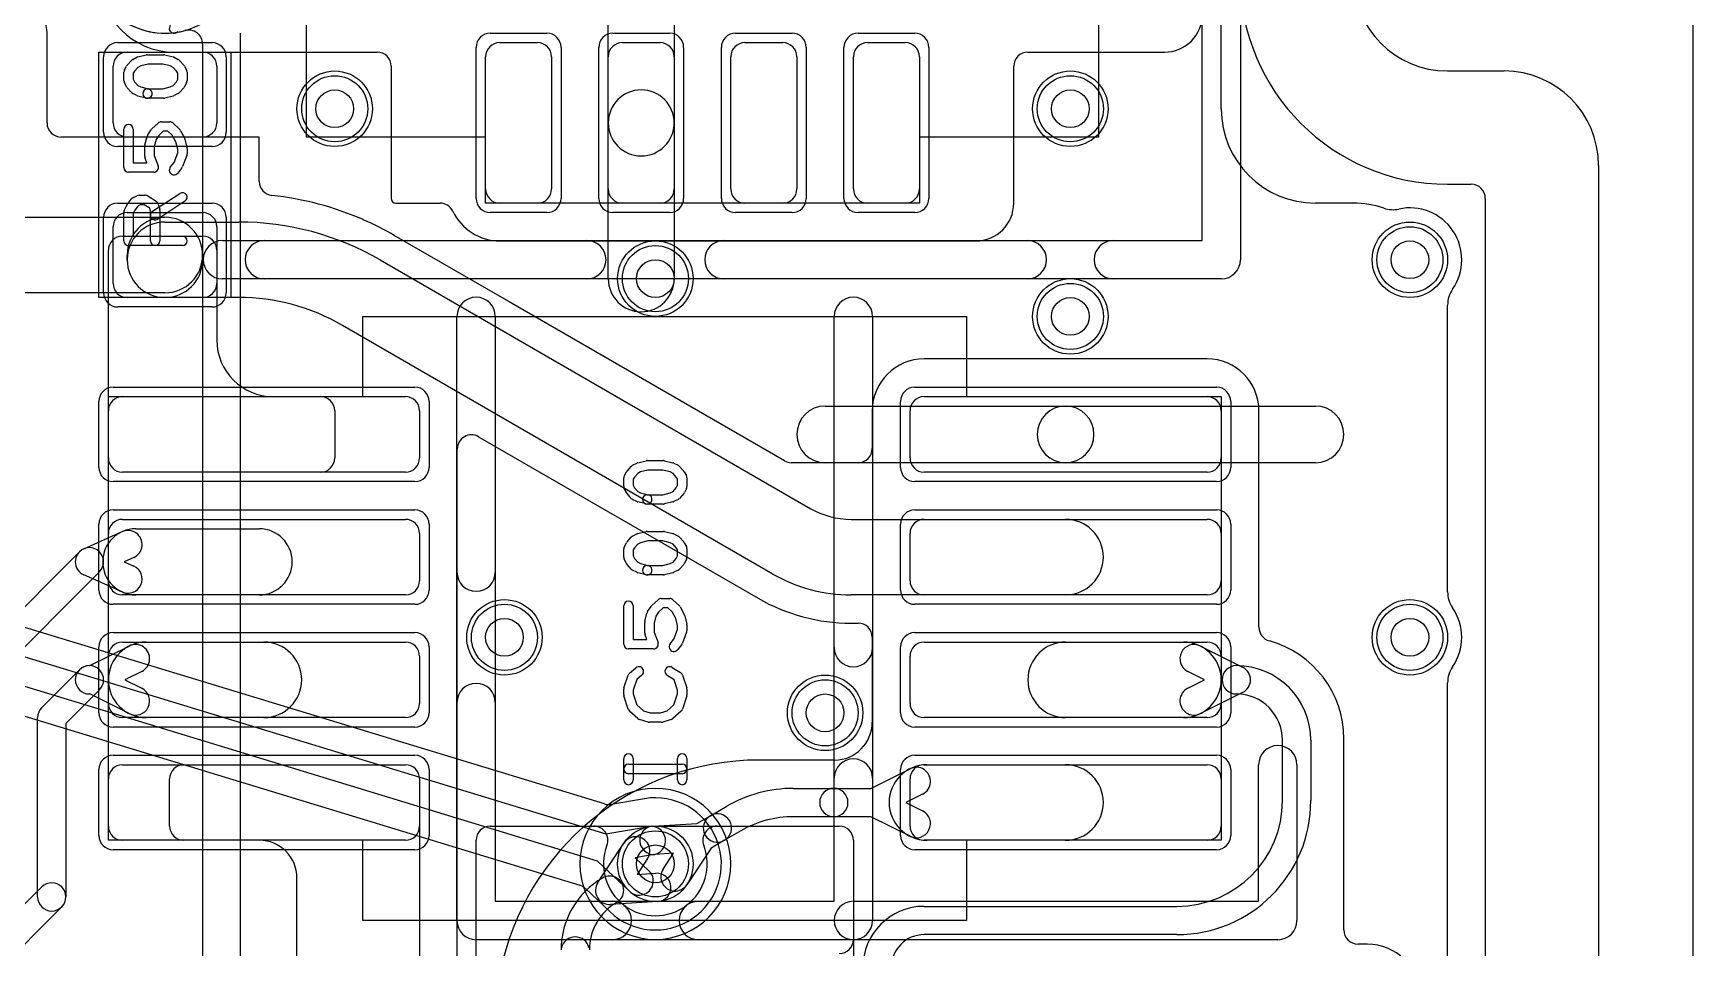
# Model space of a CAD drawing. Extents: x 0 to 23.1, y -0.5 to 20.
# Drawn here: x 14.3 to 23.1, y 5.36 to 10.2 of the extents above; entities that cross this region are included whole.
import ezdxf

# ---------------------------------------------------------------- set-up
doc = ezdxf.new("R2010")
doc.units = 0
for name, color, linetype in [('Hole', 1, 'CONTINUOUS'), ('L1', 3, 'CONTINUOUS'), ('L2', 3, 'CONTINUOUS'), ('L3', 3, 'CONTINUOUS'), ('L4', 3, 'CONTINUOUS'), ('MetalMask-A', 176, 'CONTINUOUS'), ('Outline', 7, 'CONTINUOUS'), ('PartsArea-A', 111, 'CONTINUOUS'), ('PartsSilk-A', 221, 'CONTINUOUS'), ('Resist-A', 2, 'CONTINUOUS'), ('Resist-B', 2, 'CONTINUOUS'), ('Silk-A', 140, 'CONTINUOUS')]:
    doc.layers.add(name, color=color, linetype=linetype)

msp = doc.modelspace()

# ---------------------------------------------------------------- linework, layer by layer
at = {"layer": 'Hole'}
for centre in [(15.9, 9.8), (19.8, 9.8), (21.6, 9), (17.6, 8.9), (19.8, 8.7), (16.8, 7), (21.6, 7), (18.5, 6.6), (17.6, 5.8)]:
    msp.add_circle(centre, 0.1, dxfattribs=at)
at = {"layer": 'L1'}
for p, q in [((17.35, 9.725), (17.35, 10.9)), ((17.7, 10.9), (17.7, 9.725)), ((14.37504, 9.725), (14.37504, 10.2)), ((16.775, 10.15), (16.975, 10.15)), ((17.425, 10.15), (17.625, 10.15)), ((18.075, 10.15), (18.275, 10.15)), ((18.725, 10.15), (18.925, 10.15)), ((14.8, 10.1), (15.2, 10.1)), ((15.04996, 10.09996), (16.12496, 10.09996)), ((16.7, 9.375), (16.7, 10.075)), ((17.05, 10.075), (17.05, 9.375)), ((17.35, 9.375), (17.35, 10.075)), ((17.7, 10.075), (17.7, 9.375)), ((18, 9.375), (18, 10.075)), ((18.35, 10.075), (18.35, 9.375)), ((18.65, 9.375), (18.65, 10.075)), ((19, 10.075), (19, 9.375)), ((19.57504, 10.09998), (20.30004, 10.09997)), ((14.725, 9.725), (14.725, 10.025)), ((15.275, 10.025), (15.275, 9.725)), ((16.19996, 10.02496), (16.19996, 9.325)), ((19.50004, 9.29996), (19.50004, 10.02498)), ((17.35, 8.9), (17.35, 9.725)), ((17.7, 9.725), (17.7, 8.9)), ((15.5, 9.65), (14.45004, 9.65)), ((15.2, 9.65), (14.8, 9.65)), ((15.5, 9.41521), (15.5, 9.65)), ((21.8, 9.4), (21.925, 9.4)), ((14.8, 9.25), (15.2, 9.25)), ((16.225, 9.29996), (16.45874, 9.29996)), ((16.975, 9.3), (16.775, 9.3)), ((17.625, 9.3), (17.425, 9.3)), ((18.275, 9.3), (18.075, 9.3)), ((18.925, 9.3), (18.725, 9.3)), ((22, 9.325), (22, 1)), ((13.9, 9.225), (15, 9.225)), ((14.725, 8.875), (14.725, 9.175)), ((15, 9.2), (15.39105, 9.2)), ((15.275, 9.175), (15.275, 8.875)), ((14.77497, 9.125), (15.20003, 9.125)), ((16.82387, 8.77807), (16.21603, 9.12899)), ((16.775, 9.09996), (19.30004, 9.09996)), ((14.7, 7.94997), (14.7, 9.05003)), ((14.8, 9), (14.8, 9.025)), ((15.2, 9.025), (15.2, 9)), ((15.275, 9.05003), (15.275, 8.575)), ((16.14104, 8.99905), (18.42003, 7.68328)), ((15, 8.825), (13.9, 8.825)), ((15.2, 8.8), (14.8, 8.8)), ((15.39105, 8.8), (15, 8.8)), ((18.28403, 7.93505), (16.82579, 8.77696)), ((18.22003, 7.33687), (15.94104, 8.65263)), ((20.525, 8.47504), (19.025, 8.47504)), ((14.775, 8.275), (16.275, 8.275)), ((15.575, 8.275), (15.82503, 8.275)), ((19.025, 8.275), (20.525, 8.275)), ((14.7, 7.95), (14.7, 8.2)), ((15.9, 8.20003), (15.9, 7.94997)), ((16.35, 8.2), (16.35, 7.95)), ((18.5, 8.225), (19.775, 8.225)), ((18.74996, 8.2), (18.74996, 8)), ((18.95, 7.95), (18.95, 8.2)), ((19.775, 8.225), (21.1, 8.225)), ((20.6, 8.2), (20.6, 7.95)), ((20.80004, 7.05308), (20.80004, 8.2)), ((16.66249, 8.06285), (18.14501, 7.20693)), ((16.55004, 4.45), (16.55004, 7.99792)), ((18.67496, 7.925), (18.32153, 7.925)), ((19.775, 7.925), (18.5, 7.925)), ((21.1, 7.925), (19.775, 7.925)), ((15.82503, 7.875), (14.77497, 7.875)), ((16.275, 7.875), (14.775, 7.875)), ((20.525, 7.875), (19.025, 7.875)), ((14.775, 7.625), (16.275, 7.625)), ((14.845, 7.575), (15.5, 7.575)), ((18.63753, 7.625), (19.775, 7.625)), ((19.025, 7.625), (20.525, 7.625)), ((14.56939, 7.46847), (14.77357, 7.55976)), ((14.7, 7.3), (14.7, 7.55)), ((16.35, 7.55), (16.35, 7.3)), ((18.95, 7.3), (18.95, 7.55)), ((20.6, 7.55), (20.6, 7.3)), ((13.95746, 6.86352), (14.54697, 7.45303)), ((14.83479, 7.42282), (14.78375, 7.4)), ((14.78375, 7.4), (14.83479, 7.37718)), ((14.65303, 7.34697), (14.06352, 6.75746)), ((14.77357, 7.24024), (14.56939, 7.33153)), ((16.275, 7.225), (14.775, 7.225)), ((15.5, 7.225), (14.845, 7.225)), ((19.775, 7.225), (18.63753, 7.225)), ((20.525, 7.225), (19.025, 7.225)), ((18.63753, 7.07496), (18.67499, 7.07496)), ((14.60233, 6.85), (14.81071, 6.95396)), ((14.775, 6.975), (16.275, 6.975)), ((14.9, 6.975), (15.525, 6.975)), ((18.74996, 6.99999), (18.74996, 6.55004)), ((19.025, 6.975), (20.525, 6.975)), ((19.775, 6.975), (20.4, 6.975)), ((20.48929, 6.95396), (20.71348, 6.84211)), ((14.7, 6.65), (14.7, 6.9)), ((16.35, 6.9), (16.35, 6.65)), ((18.95, 6.65), (18.95, 6.9)), ((20.6, 6.9), (20.6, 6.65)), ((14.34697, 6.62803), (14.54697, 6.82803)), ((14.6, 6.85), (14.60233, 6.85)), ((14.87767, 6.81974), (14.78799, 6.775)), ((14.78799, 6.775), (14.87767, 6.73026)), ((20.51201, 6.775), (20.42233, 6.81974)), ((20.42233, 6.73026), (20.51201, 6.775)), ((14.65303, 6.72197), (14.475, 6.54393)), ((14.60233, 6.7), (14.6, 6.7)), ((14.81071, 6.59604), (14.60233, 6.7)), ((20.71348, 6.70789), (20.48929, 6.59604)), ((14.325, 5.625), (14.325, 6.575)), ((14.475, 6.54393), (14.475, 5.625)), ((16.275, 6.575), (14.775, 6.575)), ((15.525, 6.575), (14.9, 6.575)), ((20.525, 6.575), (19.025, 6.575)), ((20.4, 6.575), (19.775, 6.575)), ((20.925, 6.135), (20.925, 6.455)), ((21.075, 6.455), (21.075, 6.135)), ((21.25004, 5.45004), (21.25004, 6.4625)), ((18.54996, 6.35004), (18.14996, 6.35004)), ((14.7, 6), (14.7, 6.25)), ((14.775, 6.325), (16.275, 6.325)), ((15.025, 5.99997), (15.025, 6.25003)), ((15.09997, 6.325), (16.27503, 6.325)), ((16.35, 6.25003), (16.35, 4.7)), ((16.35, 6.25), (16.35, 6)), ((18.74162, 6.2), (18.95, 6.30396)), ((18.95, 6), (18.95, 6.25)), ((19.025, 6.325), (20.525, 6.325)), ((19.03929, 6.325), (19.775, 6.325)), ((20.6, 6.25), (20.6, 6)), ((18.33307, 6.2), (18.54618, 6.2)), ((18.54618, 6.2), (18.74162, 6.2)), ((19.01696, 6.16974), (18.92728, 6.125)), ((17.89152, 6.05491), (17.97807, 6.10488)), ((18.92728, 6.125), (19.01696, 6.08026)), ((17.58784, 5.99963), (17.82029, 6.01379)), ((17.82029, 6.01379), (17.89152, 6.05491)), ((18.54618, 6.05), (18.33307, 6.05)), ((18.74162, 6.05), (18.54618, 6.05)), ((18.95, 5.94604), (18.74162, 6.05)), ((16.275, 5.925), (14.775, 5.925)), ((15.5, 5.925), (15.09997, 5.925)), ((17.29497, 5.70139), (17.43319, 5.91034)), ((17.96652, 5.92501), (17.89528, 5.88388)), ((18.05307, 5.97498), (17.96652, 5.92501)), ((20.525, 5.925), (19.025, 5.925)), ((19.775, 5.925), (19.03929, 5.925)), ((17.55829, 5.82758), (17.503, 5.744)), ((17.697, 5.856), (17.59696, 5.84991)), ((17.64171, 5.77242), (17.697, 5.856)), ((17.89528, 5.88388), (17.76681, 5.68966)), ((15.7, 5.2), (15.7, 5.725)), ((17.503, 5.744), (17.60303, 5.75009)), ((13.93316, 5.26422), (14.34697, 5.67803)), ((14.45303, 5.57197), (14.03922, 5.15816)), ((17.61215, 5.60037), (17.36208, 5.58515)), ((19.025, 5.575), (20.365, 5.575)), ((20.365, 5.425), (19.025, 5.425)), ((21.375, 5.37504), (21.32504, 5.37504))]:
    msp.add_line(p, q, dxfattribs=at)
for centre in [(15.9, 9.8), (19.8, 9.8), (21.6, 9), (17.6, 8.9), (19.8, 8.7), (16.8, 7), (21.6, 7), (18.5, 6.6), (17.6, 5.8)]:
    msp.add_circle(centre, 0.2, dxfattribs=at)
for centre, radius, start, end in [((15.04996, 10.49996), 0.4, 180, -90), ((21.8, 10.5), 1.1, 180, -90), ((14.17504, 10.2), 0.2, 0, 90), ((20.30004, 10.29997), 0.2, -90.000619, 0), ((16.775, 10.075), 0.075, 90, 180), ((16.975, 10.075), 0.075, 0, 90), ((17.425, 10.075), 0.075, 90, 180), ((17.625, 10.075), 0.075, 0, 90), ((18.075, 10.075), 0.075, 90, 180), ((18.275, 10.075), 0.075, 0, 90), ((18.725, 10.075), 0.075, 90, 180), ((18.925, 10.075), 0.075, 0, 90), ((14.8, 10.025), 0.075, 90, 180), ((15.2, 10.025), 0.075, 0, 90), ((16.12496, 10.02496), 0.075, 0, 90), ((19.57504, 10.02498), 0.075, 90, 180), ((17.525, 9.725), 0.175, 0, 180), ((14.45004, 9.725), 0.075, 180, -90), ((14.8, 9.725), 0.075, 180, -90), ((15.2, 9.725), 0.075, -90, 0), ((17.525, 9.725), 0.175, 180, 0), ((15.575, 9.41521), 0.075, 180, -96.123371), ((15.39106, 7.70002), 1.65003, 66.436693, 83.878997), ((16.775, 9.375), 0.075, 180, -90), ((16.975, 9.375), 0.075, -90, 0), ((17.425, 9.375), 0.075, 180, -90), ((17.625, 9.375), 0.075, -90, 0), ((18.075, 9.375), 0.075, 180, -90), ((18.275, 9.375), 0.075, -90, 0), ((18.725, 9.375), 0.075, 180, -90), ((18.925, 9.375), 0.075, -90, 0), ((21.925, 9.325), 0.075, 0, 90), ((14.8, 9.175), 0.075, 90, 180), ((15.2, 9.175), 0.075, 0, 90), ((16.225, 9.325), 0.02504, 180, -90), ((16.45874, 9.22496), 0.075, 25.393054, 90), ((16.45894, 9.22453), 0.075, 25.365798, 25.755331), ((16.775, 9.37502), 0.27506, -154.512833, -90), ((19.30004, 9.29996), 0.2, -90, 0), ((15, 9.025), 0.2, 0, 180), ((15, 9), 0.2, 90, -90), ((15, 9.025), 0.2, -90, 90), ((15.39105, 7.7), 1.5, 60.000558, 90), ((16.08105, 9.28104), 0.075, -113.888795, -113.105296), ((15.39091, 7.70005), 1.65006, 59.996358, 66.395893), ((14.77497, 9.05003), 0.07497, 90, 180), ((15.20003, 9.05003), 0.07497, 0, 90), ((15, 9), 0.2, 180, 0), ((17.525, 8.9), 0.175, 180, 0), ((14.8, 8.875), 0.075, 180, -90), ((15.2, 8.875), 0.075, -90, 0), ((15.39105, 7.7), 1.1, 60.000505, 90), ((16.86244, 8.84239), 0.075, -120.949344, -119.254959), ((15.575, 8.575), 0.3, 180, -90), ((19.025, 8.2), 0.27504, 90, 180), ((20.525, 8.2), 0.27504, 0, 90), ((14.775, 8.2), 0.075, 90, 180), ((15.82503, 8.20003), 0.07497, 0, 90), ((16.275, 8.2), 0.075, 0, 90), ((19.025, 8.2), 0.075, 90, 180), ((20.525, 8.2), 0.075, 0, 90), ((18.5, 8.075), 0.15, 90, -90), ((19.775, 8.075), 0.15, 90, -90), ((19.775, 8.075), 0.15, -90, 90), ((21.1, 8.075), 0.15, -90, 90), ((16.62501, 7.99792), 0.07497, 60.004867, 180), ((14.775, 7.95), 0.075, 180, -90), ((14.77497, 7.94997), 0.07497, 180, -90), ((15.82503, 7.94997), 0.07497, -90, 0), ((16.275, 7.95), 0.075, -90, 0), ((18.32153, 8), 0.075, -120.000728, -90), ((18.67496, 8), 0.075, -90, 0), ((19.025, 7.95), 0.075, 180, -90), ((20.525, 7.95), 0.075, -90, 0), ((18.63753, 8.06), 0.435, -119.999825, -90), ((14.845, 7.4), 0.175, 90, -90), ((14.775, 7.55), 0.075, 90, 180), ((15.5, 7.4), 0.175, -90, 90), ((16.275, 7.55), 0.075, 0, 90), ((19.025, 7.55), 0.075, 90, 180), ((19.775, 7.425), 0.2, -90, 90), ((20.525, 7.55), 0.075, 0, 90), ((14.80418, 7.49129), 0.075, -65.91263, 114.089681), ((14.6, 7.4), 0.075, 114.08737, -114.08737), ((14.6, 7.4), 0.075, -45, 135), ((14.80418, 7.30871), 0.075, -114.08737, 65.910319), ((18.63753, 8.06), 0.835, -120.000042, -90), ((14.775, 7.3), 0.075, 180, -90), ((16.275, 7.3), 0.075, -90, 0), ((19.025, 7.3), 0.075, 180, -90), ((20.525, 7.3), 0.075, -90, 0), ((18.63753, 8.06), 0.98504, -119.99999, -90), ((18.67499, 6.99999), 0.07497, 0, 90), ((20.87504, 7.05308), 0.075, 180, -105.387116), ((14.9, 6.775), 0.2, 90, -90), ((14.775, 6.9), 0.075, 90, 180), ((14.84419, 6.88685), 0.075, -63.486197, 116.514938), ((15.525, 6.775), 0.2, -90, 90), ((16.275, 6.9), 0.075, 0, 90), ((19.025, 6.9), 0.075, 90, 180), ((19.775, 6.775), 0.2, 90, -90), ((20.45581, 6.88685), 0.075, 63.486197, -116.514938), ((20.4, 6.775), 0.2, -90, 90), ((20.525, 6.9), 0.075, 0, 90), ((20.7125, 6.4625), 0.53754, 0, 74.611853), ((14.6, 6.775), 0.075, 90, -90), ((14.6, 6.775), 0.075, -45, 135), ((20.68, 6.775), 0.075, 90, -90), ((20.68, 6.455), 0.395, 0, 90), ((20.68, 6.775), 0.075, -63.486197, 63.486197), ((14.84419, 6.66315), 0.075, -116.513803, 63.485062), ((20.45581, 6.66315), 0.075, 116.513803, -63.485062), ((20.68, 6.455), 0.245, 0, 90), ((14.4, 6.575), 0.075, 135, 180), ((14.775, 6.65), 0.075, 180, -90), ((16.275, 6.65), 0.075, -90, 0), ((19.025, 6.65), 0.075, 180, -90), ((20.525, 6.65), 0.075, -90, 0), ((18.54996, 6.55004), 0.2, -90, 0), ((18.14996, 4.95004), 1.4, 90, 168.737342), ((14.775, 6.25), 0.075, 90, 180), ((15.09997, 6.25003), 0.07497, 90, 180), ((16.275, 6.25), 0.075, 0, 90), ((16.27503, 6.25003), 0.07497, 0, 90), ((19.03929, 6.125), 0.2, 90, -90), ((19.025, 6.25), 0.075, 90, 180), ((18.98348, 6.23685), 0.075, -63.486197, 116.514938), ((19.775, 6.125), 0.2, -90, 90), ((20.525, 6.25), 0.075, 0, 90), ((18.33307, 5.49), 0.71, 90, 119.999921), ((18.54618, 6.125), 0.075, 90, -90), ((18.54618, 6.125), 0.075, -90, 90), ((18.98348, 6.01315), 0.075, -116.513803, 63.485062), ((20.365, 6.135), 0.56, -90, 0), ((20.365, 6.135), 0.71, -90, 0), ((14.775, 6), 0.075, 180, -90), ((15.09997, 5.99997), 0.07497, 180, -90), ((16.275, 6), 0.075, -90, 0), ((17.5924, 5.92477), 0.075, 93.485791, -86.514962), ((17.92902, 5.98996), 0.075, 120.000728, -59.999834), ((17.92902, 5.98996), 0.075, -59.999272, 120.000028), ((18.33307, 5.49), 0.56, 90, 119.999705), ((19.025, 6), 0.075, 180, -90), ((20.525, 6), 0.075, -90, 0), ((15.5, 5.725), 0.2, 0, 90), ((17.49574, 5.86896), 0.075, -33.486659, 146.515445), ((17.54002, 5.34389), 0.44002, 119.999902, 180), ((17.35751, 5.66001), 0.075, -60.003092, 120.000517), ((17.60759, 5.67523), 0.075, -86.514209, 93.482894), ((17.70426, 5.73104), 0.075, 146.513341, -33.483293), ((14.4, 5.625), 0.075, -45, 135), ((17.35752, 5.66001), 0.075, 146.513341, -86.514209), ((14.4, 5.625), 0.075, 180, 0), ((17.54002, 5.34389), 0.29002, 120.000463, 180), ((19.025, 5.25), 0.325, 90, 180), ((17.175, 5.33837), 0.075, 13.226522, 166.773478), ((19.025, 5.25), 0.175, 90, 180), ((21.32504, 5.45004), 0.075, 180, -90), ((21.375, 5.1), 0.27504, 0, 90)]:
    msp.add_arc(centre, radius, start, end, dxfattribs=at)
at = {"layer": 'L2'}
for p, q in [((21.8, 9.4), (21.925, 9.4)), ((22, 9.325), (22, 1))]:
    msp.add_line(p, q, dxfattribs=at)
for centre in [(15.9, 9.8), (19.8, 9.8), (21.6, 9), (17.6, 8.9), (19.8, 8.7), (16.8, 7), (21.6, 7), (18.5, 6.6)]:
    msp.add_circle(centre, 0.2, dxfattribs=at)
for centre, radius, start, end in [((15, 10.6), 0.40004, 90, -90), ((15, 10.6), 0.40004, -90, 90), ((21.8, 10.5), 1.1, 180, -90), ((21.925, 9.325), 0.075, 0, 90), ((17.6, 5.8), 0.40004, 90, -90), ((17.6, 5.8), 0.40004, -90, 90)]:
    msp.add_arc(centre, radius, start, end, dxfattribs=at)
at = {"layer": 'L3'}
for p, q in [((15.2, 10.14174), (15.2, 3.2)), ((15.40004, 3.2), (15.40004, 10.2)), ((21.8, 9.4), (21.925, 9.4)), ((22, 9.325), (22, 1))]:
    msp.add_line(p, q, dxfattribs=at)
for centre in [(15.9, 9.8), (19.8, 9.8), (21.6, 9), (17.6, 8.9), (19.8, 8.7), (16.8, 7), (21.6, 7), (18.5, 6.6)]:
    msp.add_circle(centre, 0.2, dxfattribs=at)
for centre, radius, start, end in [((15, 10.6), 0.40004, -170.918887, -74.738475), ((21.8, 10.5), 1.1, 180, -90), ((15.12503, 10.14174), 0.07497, 0, 105.2578), ((21.925, 9.325), 0.075, 0, 90), ((17.6, 5.8), 0.40004, 90, -90), ((17.6, 5.8), 0.40004, -90, 90)]:
    msp.add_arc(centre, radius, start, end, dxfattribs=at)
at = {"layer": 'L4'}
for p, q in [((21.8, 9.4), (21.925, 9.4)), ((22, 9.325), (22, 1)), ((17.33002, 6.11739), (13.401, 7.31319)), ((13.3066, 7.18508), (17.33708, 5.95842)), ((17.2934, 5.81492), (13.26292, 7.04158)), ((13.26998, 6.88261), (17.199, 5.68681)), ((17.54169, 6.14515), (17.36435, 6.11519)), ((17.33708, 5.95842), (17.56668, 5.9972)), ((17.46247, 5.6548), (17.2934, 5.81492)), ((17.59166, 5.8493), (17.49285, 5.83261)), ((17.49285, 5.83261), (17.56561, 5.7637)), ((17.22935, 5.66893), (17.35779, 5.54729))]:
    msp.add_line(p, q, dxfattribs=at)
for centre in [(15.9, 9.8), (19.8, 9.8), (21.6, 9), (17.6, 8.9), (19.8, 8.7), (16.8, 7), (21.6, 7), (18.5, 6.6), (17.6, 5.8)]:
    msp.add_circle(centre, 0.2, dxfattribs=at)
for centre, radius, start, end in [((21.8, 10.5), 1.1, 180, -90), ((21.925, 9.325), 0.075, 0, 90), ((17.35186, 6.18914), 0.075, -106.929737, -80.413338), ((17.6, 5.8), 0.35004, -133.724399, 99.589065), ((17.57917, 5.92325), 0.075, -80.413338, 99.588275), ((17.51404, 5.70925), 0.075, -133.443961, 46.557508), ((17.17716, 5.61506), 0.075, 46.561292, 73.070263), ((17.17778, 5.61448), 0.075, 46.556039, 47.209864), ((17.30622, 5.49284), 0.075, 46.27495, 46.556039)]:
    msp.add_arc(centre, radius, start, end, dxfattribs=at)
at = {"layer": 'MetalMask-A'}
for p, q in [((16.775, 10.15), (16.975, 10.15)), ((17.425, 10.15), (17.625, 10.15)), ((18.075, 10.15), (18.275, 10.15)), ((18.725, 10.15), (18.925, 10.15)), ((14.8, 10.1), (15.2, 10.1)), ((16.7, 9.375), (16.7, 10.075)), ((17.05, 10.075), (17.05, 9.375)), ((17.35, 9.375), (17.35, 10.075)), ((17.7, 10.075), (17.7, 9.375)), ((18, 9.375), (18, 10.075)), ((18.35, 10.075), (18.35, 9.375)), ((18.65, 9.375), (18.65, 10.075)), ((19, 10.075), (19, 9.375)), ((14.725, 9.725), (14.725, 10.025)), ((15.275, 10.025), (15.275, 9.725)), ((15.2, 9.65), (14.8, 9.65)), ((14.8, 9.25), (15.2, 9.25)), ((16.975, 9.3), (16.775, 9.3)), ((17.625, 9.3), (17.425, 9.3)), ((18.275, 9.3), (18.075, 9.3)), ((18.925, 9.3), (18.725, 9.3)), ((14.725, 8.875), (14.725, 9.175)), ((15.275, 9.175), (15.275, 8.875)), ((15.2, 8.8), (14.8, 8.8)), ((14.775, 8.275), (16.275, 8.275)), ((19.025, 8.275), (20.525, 8.275)), ((14.7, 7.95), (14.7, 8.2)), ((16.35, 8.2), (16.35, 7.95)), ((18.95, 7.95), (18.95, 8.2)), ((20.6, 8.2), (20.6, 7.95)), ((16.275, 7.875), (14.775, 7.875)), ((20.525, 7.875), (19.025, 7.875)), ((14.775, 7.625), (16.275, 7.625)), ((19.025, 7.625), (20.525, 7.625)), ((14.7, 7.3), (14.7, 7.55)), ((16.35, 7.55), (16.35, 7.3)), ((18.95, 7.3), (18.95, 7.55)), ((20.6, 7.55), (20.6, 7.3)), ((16.275, 7.225), (14.775, 7.225)), ((20.525, 7.225), (19.025, 7.225)), ((14.775, 6.975), (16.275, 6.975)), ((19.025, 6.975), (20.525, 6.975)), ((14.7, 6.65), (14.7, 6.9)), ((16.35, 6.9), (16.35, 6.65)), ((18.95, 6.65), (18.95, 6.9)), ((20.6, 6.9), (20.6, 6.65)), ((16.275, 6.575), (14.775, 6.575)), ((20.525, 6.575), (19.025, 6.575)), ((14.7, 6), (14.7, 6.25)), ((14.775, 6.325), (16.275, 6.325)), ((16.35, 6.25), (16.35, 6)), ((18.95, 6), (18.95, 6.25)), ((19.025, 6.325), (20.525, 6.325)), ((20.6, 6.25), (20.6, 6)), ((16.275, 5.925), (14.775, 5.925)), ((20.525, 5.925), (19.025, 5.925))]:
    msp.add_line(p, q, dxfattribs=at)
for centre, start, end in [((16.775, 10.075), 90, 180), ((16.975, 10.075), 0, 90), ((17.425, 10.075), 90, 180), ((17.625, 10.075), 0, 90), ((18.075, 10.075), 90, 180), ((18.275, 10.075), 0, 90), ((18.725, 10.075), 90, 180), ((18.925, 10.075), 0, 90), ((14.8, 10.025), 90, 180), ((15.2, 10.025), 0, 90), ((14.8, 9.725), 180, -90), ((15.2, 9.725), -90, 0), ((16.775, 9.375), 180, -90), ((16.975, 9.375), -90, 0), ((17.425, 9.375), 180, -90), ((17.625, 9.375), -90, 0), ((18.075, 9.375), 180, -90), ((18.275, 9.375), -90, 0), ((18.725, 9.375), 180, -90), ((18.925, 9.375), -90, 0), ((14.8, 9.175), 90, 180), ((15.2, 9.175), 0, 90), ((14.8, 8.875), 180, -90), ((15.2, 8.875), -90, 0), ((14.775, 8.2), 90, 180), ((16.275, 8.2), 0, 90), ((19.025, 8.2), 90, 180), ((20.525, 8.2), 0, 90), ((14.775, 7.95), 180, -90), ((16.275, 7.95), -90, 0), ((19.025, 7.95), 180, -90), ((20.525, 7.95), -90, 0), ((14.775, 7.55), 90, 180), ((16.275, 7.55), 0, 90), ((19.025, 7.55), 90, 180), ((20.525, 7.55), 0, 90), ((14.775, 7.3), 180, -90), ((16.275, 7.3), -90, 0), ((19.025, 7.3), 180, -90), ((20.525, 7.3), -90, 0), ((14.775, 6.9), 90, 180), ((16.275, 6.9), 0, 90), ((19.025, 6.9), 90, 180), ((20.525, 6.9), 0, 90), ((14.775, 6.65), 180, -90), ((16.275, 6.65), -90, 0), ((19.025, 6.65), 180, -90), ((20.525, 6.65), -90, 0), ((14.775, 6.25), 90, 180), ((16.275, 6.25), 0, 90), ((19.025, 6.25), 90, 180), ((20.525, 6.25), 0, 90), ((14.775, 6), 180, -90), ((16.275, 6), -90, 0), ((19.025, 6), 180, -90), ((20.525, 6), -90, 0)]:
    msp.add_arc(centre, 0.075, start, end, dxfattribs=at)
at = {"layer": 'Outline'}
for p, q in [((21.8, 10), (22.1, 10)), ((22.6, 9.5), (22.6, 1))]:
    msp.add_line(p, q, dxfattribs=at)
for centre, start, end in [((21.8, 10.5), 180, -90), ((22.1, 9.5), 0, 90)]:
    msp.add_arc(centre, 0.5, start, end, dxfattribs=at)
at = {"layer": 'PartsArea-A'}
for p, q in [((15.75, 9.65), (15.75, 10.6)), ((19.95, 10.6), (19.95, 9.65)), ((14.65, 8.8), (14.65, 10.1)), ((14.65, 10.1), (15.35, 10.1)), ((15.35, 10.1), (15.35, 8.8)), ((16.7, 9.65), (15.75, 9.65)), ((16.7, 9.3), (16.7, 9.65)), ((19.95, 9.65), (19, 9.65)), ((19, 9.65), (19, 9.3)), ((19, 9.3), (16.7, 9.3)), ((15.35, 8.8), (14.65, 8.8)), ((16.05, 8.275), (16.05, 8.7)), ((16.05, 8.7), (19.25, 8.7)), ((19.25, 8.7), (19.25, 8.275)), ((14.7, 5.925), (14.7, 8.275)), ((14.7, 8.275), (16.05, 8.275)), ((19.25, 8.275), (20.6, 8.275)), ((20.6, 8.275), (20.6, 5.925)), ((16.05, 5.925), (14.7, 5.925)), ((16.05, 5.5), (16.05, 5.925)), ((20.6, 5.925), (19.25, 5.925)), ((19.25, 5.925), (19.25, 5.5)), ((19.25, 5.5), (16.05, 5.5))]:
    msp.add_line(p, q, dxfattribs=at)
at = {"layer": 'PartsSilk-A'}
for p, q in [((20.4984, 9.1016), (20.4984, 14.5)), ((20.7016, 14.5), (20.7016, 9)), ((14.79983, 10.0305), (14.82205, 10.0555)), ((14.82956, 10.06125), (14.85178, 10.07236)), ((14.8569, 10.07425), (14.90135, 10.08536)), ((14.91049, 10.03611), (14.87169, 10.02641)), ((14.90741, 10.08611), (14.99259, 10.08611)), ((14.98951, 10.03611), (14.91049, 10.03611)), ((15.02831, 10.02641), (14.98951, 10.03611)), ((14.99865, 10.08536), (15.0431, 10.07425)), ((15.04822, 10.07236), (15.07044, 10.06125)), ((15.07795, 10.0555), (15.10017, 10.0305)), ((14.78241, 9.95), (14.78241, 9.99444)), ((14.7857, 10.00684), (14.79681, 10.02629)), ((14.83894, 9.99923), (14.83241, 9.9878)), ((14.83241, 9.9878), (14.83241, 9.9559)), ((14.83241, 9.9559), (14.8394, 9.94192)), ((14.85623, 10.01868), (14.83894, 9.99923)), ((14.87169, 10.02641), (14.85623, 10.01868)), ((15.04377, 10.01868), (15.02831, 10.02641)), ((15.06106, 9.99923), (15.04377, 10.01868)), ((15.0606, 9.94192), (15.06759, 9.9559)), ((15.06759, 9.9878), (15.06106, 9.99923)), ((15.06759, 9.9559), (15.06759, 9.9878)), ((15.10319, 10.02629), (15.1143, 10.00684)), ((15.11759, 9.99444), (15.11759, 9.95)), ((14.79616, 9.9166), (14.78505, 9.93882)), ((14.82205, 9.88617), (14.79983, 9.91117)), ((14.85178, 9.86931), (14.82956, 9.88042)), ((14.8394, 9.94192), (14.85623, 9.92299)), ((14.85623, 9.92299), (14.87169, 9.91526)), ((14.90135, 9.85631), (14.8569, 9.86742)), ((14.87169, 9.91526), (14.91347, 9.90481)), ((14.90741, 9.90556), (14.98951, 9.90556)), ((14.99259, 9.85556), (14.90741, 9.85556)), ((14.98951, 9.90556), (15.02831, 9.91526)), ((15.0431, 9.86742), (14.99865, 9.85631)), ((15.02831, 9.91526), (15.04377, 9.92299)), ((15.04377, 9.92299), (15.0606, 9.94192)), ((15.07044, 9.88042), (15.04822, 9.86931)), ((15.10017, 9.91117), (15.07795, 9.88617)), ((15.11495, 9.93882), (15.10384, 9.9166)), ((14.78241, 9.48889), (14.78241, 9.69167)), ((14.83241, 9.69167), (14.83241, 9.51389)), ((14.90883, 9.66109), (14.92735, 9.68887)), ((14.93125, 9.69343), (14.96458, 9.72399)), ((14.99121, 9.68056), (14.96727, 9.65862)), ((14.98148, 9.73056), (15.02593, 9.73056)), ((15.0162, 9.68056), (14.99121, 9.68056)), ((15.03921, 9.65946), (15.0162, 9.68056)), ((15.04283, 9.72399), (15.07616, 9.69343)), ((15.08132, 9.68676), (15.10354, 9.64509)), ((14.89352, 9.54722), (14.89352, 9.60278)), ((14.89427, 9.60884), (14.90538, 9.65328)), ((14.95283, 9.63696), (14.94352, 9.5997)), ((14.94352, 9.5997), (14.94352, 9.55182)), ((14.96727, 9.65862), (14.95283, 9.63696)), ((15.05797, 9.62428), (15.03921, 9.65946)), ((15.06759, 9.58581), (15.05797, 9.62428)), ((15.10573, 9.63939), (15.11684, 9.59495)), ((14.83241, 9.51389), (14.90446, 9.51389)), ((14.90446, 9.51389), (14.89516, 9.53832)), ((14.94352, 9.55182), (14.9641, 9.49779)), ((15.02863, 9.49062), (15.0484, 9.51534)), ((15.0484, 9.51534), (15.06759, 9.56571)), ((15.06759, 9.56571), (15.06759, 9.58581)), ((15.11595, 9.55221), (15.09373, 9.49388)), ((15.11759, 9.58889), (15.11759, 9.56111)), ((14.94074, 9.46389), (14.80741, 9.46389)), ((15.08989, 9.48716), (15.06767, 9.45938)), ((14.82956, 9.32792), (14.85178, 9.33903)), ((14.86296, 9.34167), (14.8963, 9.34167)), ((14.90955, 9.33787), (14.95399, 9.31009)), ((14.93447, 9.25703), (15.07891, 9.35148)), ((14.78241, 9.1), (14.78241, 9.25)), ((14.78456, 9.26015), (14.79567, 9.28515)), ((14.7983, 9.2897), (14.82052, 9.32026)), ((14.84029, 9.26243), (14.83241, 9.2447)), ((14.83241, 9.2447), (14.83241, 9.125)), ((14.85737, 9.28593), (14.84029, 9.26243)), ((14.86886, 9.29167), (14.85737, 9.28593)), ((14.88913, 9.29167), (14.86886, 9.29167)), ((14.91913, 9.27292), (14.88913, 9.29167)), ((14.92315, 9.25783), (14.91913, 9.27292)), ((14.92315, 9.1), (14.92315, 9.25783)), ((15.10627, 9.30964), (14.96183, 9.21519)), ((14.9649, 9.29533), (14.97231, 9.26755)), ((14.97315, 9.26111), (14.97315, 9.1)), ((15.09259, 9.075), (14.80741, 9.075)), ((14.83241, 9.125), (15.09259, 9.125)), ((15.30472, 9.1016), (20.4984, 9.1016)), ((20.6, 8.8984), (15.30472, 8.8984)), ((16.5484, 5.5), (16.5484, 8.7)), ((16.7516, 8.7), (16.7516, 5.6016)), ((18.5484, 5.6016), (18.5484, 8.7)), ((18.7516, 8.7), (18.7516, 5.5)), ((17.47956, 7.91125), (17.50178, 7.92236)), ((17.5069, 7.92425), (17.55135, 7.93536)), ((17.55741, 7.93611), (17.64259, 7.93611)), ((17.64865, 7.93536), (17.6931, 7.92425)), ((17.69822, 7.92236), (17.72044, 7.91125)), ((17.43241, 7.8), (17.43241, 7.84444)), ((17.4357, 7.85684), (17.44681, 7.87629)), ((17.44983, 7.8805), (17.47205, 7.9055)), ((17.48894, 7.84923), (17.48241, 7.8378)), ((17.48241, 7.8378), (17.48241, 7.8059)), ((17.50623, 7.86868), (17.48894, 7.84923)), ((17.52169, 7.87641), (17.50623, 7.86868)), ((17.56049, 7.88611), (17.52169, 7.87641)), ((17.63951, 7.88611), (17.56049, 7.88611)), ((17.67831, 7.87641), (17.63951, 7.88611)), ((17.69377, 7.86868), (17.67831, 7.87641)), ((17.71106, 7.84923), (17.69377, 7.86868)), ((17.71759, 7.8378), (17.71106, 7.84923)), ((17.71759, 7.8059), (17.71759, 7.8378)), ((17.72795, 7.9055), (17.75017, 7.8805)), ((17.75319, 7.87629), (17.7643, 7.85684)), ((17.76759, 7.84444), (17.76759, 7.8)), ((17.44616, 7.7666), (17.43505, 7.78882)), ((17.47205, 7.73617), (17.44983, 7.76117)), ((17.48241, 7.8059), (17.4894, 7.79192)), ((17.4894, 7.79192), (17.50623, 7.77299)), ((17.50623, 7.77299), (17.52169, 7.76526)), ((17.52169, 7.76526), (17.56347, 7.75481)), ((17.55741, 7.75556), (17.63951, 7.75556)), ((17.63951, 7.75556), (17.67831, 7.76526)), ((17.67831, 7.76526), (17.69377, 7.77299)), ((17.69377, 7.77299), (17.7106, 7.79192)), ((17.7106, 7.79192), (17.71759, 7.8059)), ((17.75017, 7.76117), (17.72795, 7.73617)), ((17.76495, 7.78882), (17.75384, 7.7666)), ((17.50178, 7.71931), (17.47956, 7.73042)), ((17.55135, 7.70631), (17.5069, 7.71742)), ((17.64259, 7.70556), (17.55741, 7.70556)), ((17.6931, 7.71742), (17.64865, 7.70631)), ((17.72044, 7.73042), (17.69822, 7.71931)), ((17.4357, 7.48184), (17.44681, 7.50129)), ((17.44983, 7.5055), (17.47205, 7.5305)), ((17.47956, 7.53625), (17.50178, 7.54736)), ((17.50623, 7.49368), (17.48894, 7.47423)), ((17.52169, 7.50141), (17.50623, 7.49368)), ((17.5069, 7.54925), (17.55135, 7.56036)), ((17.56049, 7.51111), (17.52169, 7.50141)), ((17.55741, 7.56111), (17.64259, 7.56111)), ((17.63951, 7.51111), (17.56049, 7.51111)), ((17.67831, 7.50141), (17.63951, 7.51111)), ((17.64865, 7.56036), (17.6931, 7.54925)), ((17.69377, 7.49368), (17.67831, 7.50141)), ((17.71106, 7.47423), (17.69377, 7.49368)), ((17.69822, 7.54736), (17.72044, 7.53625)), ((17.72795, 7.5305), (17.75017, 7.5055)), ((17.75319, 7.50129), (17.7643, 7.48184)), ((17.43241, 7.425), (17.43241, 7.46944)), ((17.44616, 7.3916), (17.43505, 7.41382)), ((17.48894, 7.47423), (17.48241, 7.4628)), ((17.48241, 7.4628), (17.48241, 7.4309)), ((17.48241, 7.4309), (17.4894, 7.41692)), ((17.4894, 7.41692), (17.50623, 7.39799)), ((17.50623, 7.39799), (17.52169, 7.39026)), ((17.67831, 7.39026), (17.69377, 7.39799)), ((17.69377, 7.39799), (17.7106, 7.41692)), ((17.7106, 7.41692), (17.71759, 7.4309)), ((17.71759, 7.4628), (17.71106, 7.47423)), ((17.71759, 7.4309), (17.71759, 7.4628)), ((17.76495, 7.41382), (17.75384, 7.3916)), ((17.76759, 7.46944), (17.76759, 7.425)), ((17.47205, 7.36117), (17.44983, 7.38617)), ((17.50178, 7.34431), (17.47956, 7.35542)), ((17.55135, 7.33131), (17.5069, 7.34242)), ((17.52169, 7.39026), (17.56347, 7.37981)), ((17.55741, 7.38056), (17.63951, 7.38056)), ((17.64259, 7.33056), (17.55741, 7.33056)), ((17.63951, 7.38056), (17.67831, 7.39026)), ((17.6931, 7.34242), (17.64865, 7.33131)), ((17.72044, 7.35542), (17.69822, 7.34431)), ((17.75017, 7.38617), (17.72795, 7.36117)), ((17.43241, 6.96389), (17.43241, 7.16667)), ((17.48241, 7.16667), (17.48241, 6.98889)), ((17.54427, 7.08384), (17.55538, 7.12828)), ((17.55883, 7.13609), (17.57735, 7.16387)), ((17.58125, 7.16843), (17.61458, 7.19899)), ((17.61727, 7.13362), (17.60283, 7.11196)), ((17.64121, 7.15556), (17.61727, 7.13362)), ((17.63148, 7.20556), (17.67593, 7.20556)), ((17.6662, 7.15556), (17.64121, 7.15556)), ((17.68921, 7.13446), (17.6662, 7.15556)), ((17.70797, 7.09928), (17.68921, 7.13446)), ((17.69283, 7.19899), (17.72616, 7.16843)), ((17.73132, 7.16176), (17.75354, 7.12009)), ((17.54352, 7.02222), (17.54352, 7.07778)), ((17.60283, 7.11196), (17.59352, 7.0747)), ((17.59352, 7.0747), (17.59352, 7.02682)), ((17.6984, 6.99034), (17.71759, 7.04071)), ((17.71759, 7.06081), (17.70797, 7.09928)), ((17.71759, 7.04071), (17.71759, 7.06081)), ((17.75573, 7.11439), (17.76684, 7.06995)), ((17.76759, 7.06389), (17.76759, 7.03611)), ((17.48241, 6.98889), (17.55446, 6.98889)), ((17.55446, 6.98889), (17.54516, 7.01332)), ((17.59352, 7.02682), (17.6141, 6.97279)), ((17.67863, 6.96562), (17.6984, 6.99034)), ((17.73989, 6.96216), (17.71767, 6.93438)), ((17.76595, 7.02721), (17.74373, 6.96888)), ((17.59074, 6.93889), (17.45741, 6.93889)), ((17.43369, 6.7329), (17.45591, 6.79957)), ((17.46363, 6.81088), (17.49696, 6.83865)), ((17.5011, 6.77702), (17.48241, 6.72094)), ((17.52896, 6.80023), (17.5011, 6.77702)), ((17.6995, 6.77523), (17.66268, 6.79824)), ((17.68918, 6.84064), (17.73362, 6.81287)), ((17.71759, 6.72094), (17.6995, 6.77523)), ((17.74409, 6.79957), (17.76631, 6.7329)), ((17.43241, 6.69722), (17.43241, 6.725)), ((17.45582, 6.62016), (17.4336, 6.6896)), ((17.48241, 6.72094), (17.48241, 6.70112)), ((17.48241, 6.70112), (17.50132, 6.64202)), ((17.69868, 6.64202), (17.71759, 6.70112)), ((17.71759, 6.70112), (17.71759, 6.72094)), ((17.7664, 6.6896), (17.74418, 6.62016)), ((17.76759, 6.725), (17.76759, 6.69722)), ((17.50761, 6.57008), (17.46317, 6.60897)), ((17.50132, 6.64202), (17.53656, 6.61118)), ((17.53656, 6.61118), (17.57234, 6.6)), ((17.57234, 6.6), (17.62766, 6.6)), ((17.62766, 6.6), (17.66344, 6.61118)), ((17.66344, 6.61118), (17.69868, 6.64202)), ((17.73683, 6.60897), (17.69239, 6.57008)), ((17.56106, 6.55114), (17.51661, 6.56503)), ((17.63148, 6.55), (17.56852, 6.55)), ((17.68339, 6.56503), (17.63894, 6.55114)), ((17.43241, 6.24444), (17.43241, 6.35833)), ((17.48241, 6.35833), (17.48241, 6.24444)), ((17.71759, 6.24444), (17.71759, 6.35833)), ((17.76759, 6.35833), (17.76759, 6.24444)), ((17.45741, 6.32778), (17.74259, 6.32778)), ((17.74259, 6.27778), (17.45741, 6.27778)), ((20.7984, 5.6016), (20.7984, 6.325)), ((21.0016, 6.325), (21.0016, 5.5)), ((16.725, 6), (18.575, 6)), ((16.65, 5.09259), (16.65, 5.925)), ((18.65, 5.925), (18.65, 5.09259)), ((16.7516, 5.6016), (18.5484, 5.6016)), ((18.65, 5.6016), (20.7984, 5.6016)), ((18.65, 5.3984), (16.65, 5.3984)), ((20.9, 5.3984), (18.65, 5.3984))]:
    msp.add_line(p, q, dxfattribs=at)
for centre, radius, start, end in [((15.04815, 10.225), 0.025, 141.333033, -38.654777), ((14.81852, 10.01389), 0.025, 138.372169, 150.266489), ((14.84074, 10.03889), 0.025, 116.565051, 138.37217), ((14.86296, 10.05), 0.025, 104.030684, 116.565051), ((14.90741, 10.06111), 0.025, 90, 104.030684), ((14.99259, 10.06111), 0.025, 75.969316, 90), ((15.03704, 10.05), 0.025, 63.434949, 75.969316), ((15.05926, 10.03889), 0.025, 41.627831, 63.434949), ((15.08148, 10.01389), 0.025, 29.733511, 41.62783), ((14.80741, 9.99444), 0.025, 150.266489, 180), ((14.80741, 9.95), 0.025, 180, -153.434949), ((15.09259, 9.99444), 0.025, 0, 29.733511), ((15.09259, 9.95), 0.025, -26.565051, 0), ((14.81852, 9.92778), 0.025, -153.434949, -138.37217), ((14.84074, 9.90278), 0.025, -138.372169, -116.565051), ((14.86296, 9.89167), 0.025, -116.565051, -104.030684), ((14.90741, 9.88056), 0.025, 90, -90), ((14.90741, 9.88056), 0.025, -104.030684, 75.96679), ((14.99259, 9.88056), 0.025, -90, -75.969316), ((15.03704, 9.89167), 0.025, -75.969316, -63.434949), ((15.05926, 9.90278), 0.025, -63.434949, -41.62783), ((15.08148, 9.92778), 0.025, -41.627831, -26.565051), ((14.80741, 9.69167), 0.025, 0, 180), ((14.94815, 9.675), 0.025, 132.5203, 146.309933), ((14.98148, 9.70556), 0.025, 90, 132.517452), ((15.02593, 9.70556), 0.025, 47.4797, 90), ((15.05926, 9.675), 0.025, 28.061701, 47.482548), ((14.91852, 9.60278), 0.025, 165.969316, 180), ((14.92963, 9.64722), 0.025, 146.303576, 165.963757), ((15.08148, 9.63333), 0.025, 14.030684, 28.068205), ((15.09259, 9.58889), 0.025, 0, 14.036243), ((14.91852, 9.54722), 0.025, 180, -159.146359), ((15.09259, 9.56111), 0.025, -20.856498, 0), ((14.80741, 9.48889), 0.025, 180, -90), ((14.94074, 9.48889), 0.025, -90, 20.856498), ((15.04815, 9.475), 0.025, 141.333033, -38.654777), ((15.07037, 9.50278), 0.025, -38.666967, -20.853641), ((14.84074, 9.30556), 0.025, 116.565051, 143.979316), ((14.86296, 9.31667), 0.025, 90, 116.565051), ((14.8963, 9.31667), 0.025, 57.994617, 90), ((15.09259, 9.33056), 0.025, -56.818537, 123.180863), ((14.80741, 9.25), 0.025, 156.049145, 180), ((14.81852, 9.275), 0.025, 143.982737, 156.039637), ((14.94815, 9.23611), 0.025, 123.181463, -56.819137), ((14.94074, 9.28889), 0.025, 14.925513, 57.989981), ((14.94815, 9.26111), 0.025, 0, 14.935268), ((14.80741, 9.1), 0.025, 180, -90), ((14.94815, 9.1), 0.025, 180, 0), ((15.09259, 9.1), 0.025, -90, 90), ((15.30472, 9), 0.1016, 90, -90), ((20.6, 9), 0.1016, -90, 0), ((16.65, 8.7), 0.1016, 0, 180), ((18.65, 8.7), 0.1016, 0, 180), ((17.51296, 7.9), 0.025, 104.030684, 116.565051), ((17.55741, 7.91111), 0.025, 90, 104.030684), ((17.64259, 7.91111), 0.025, 75.969316, 90), ((17.68704, 7.9), 0.025, 63.434949, 75.969316), ((17.45741, 7.84444), 0.025, 150.266489, 180), ((17.46852, 7.86389), 0.025, 138.372169, 150.266489), ((17.49074, 7.88889), 0.025, 116.565051, 138.37217), ((17.70926, 7.88889), 0.025, 41.627831, 63.434949), ((17.73148, 7.86389), 0.025, 29.733511, 41.62783), ((17.74259, 7.84444), 0.025, 0, 29.733511), ((17.45741, 7.8), 0.025, 180, -153.434949), ((17.46852, 7.77778), 0.025, -153.434949, -138.37217), ((17.55741, 7.73056), 0.025, 90, -90), ((17.55741, 7.73056), 0.025, -104.030684, 75.96679), ((17.73148, 7.77778), 0.025, -41.627831, -26.565051), ((17.74259, 7.8), 0.025, -26.565051, 0), ((17.49074, 7.75278), 0.025, -138.372169, -116.565051), ((17.51296, 7.74167), 0.025, -116.565051, -104.030684), ((17.64259, 7.73056), 0.025, -90, -75.969316), ((17.68704, 7.74167), 0.025, -75.969316, -63.434949), ((17.70926, 7.75278), 0.025, -63.434949, -41.62783), ((17.45741, 7.46944), 0.025, 150.266489, 180), ((17.46852, 7.48889), 0.025, 138.372169, 150.266489), ((17.49074, 7.51389), 0.025, 116.565051, 138.37217), ((17.51296, 7.525), 0.025, 104.030684, 116.565051), ((17.55741, 7.53611), 0.025, 90, 104.030684), ((17.64259, 7.53611), 0.025, 75.969316, 90), ((17.68704, 7.525), 0.025, 63.434949, 75.969316), ((17.70926, 7.51389), 0.025, 41.627831, 63.434949), ((17.73148, 7.48889), 0.025, 29.733511, 41.62783), ((17.74259, 7.46944), 0.025, 0, 29.733511), ((17.45741, 7.425), 0.025, 180, -153.434949), ((17.46852, 7.40278), 0.025, -153.434949, -138.37217), ((17.73148, 7.40278), 0.025, -41.627831, -26.565051), ((17.74259, 7.425), 0.025, -26.565051, 0), ((17.49074, 7.37778), 0.025, -138.372169, -116.565051), ((17.51296, 7.36667), 0.025, -116.565051, -104.030684), ((17.55741, 7.35556), 0.025, 90, -90), ((17.55741, 7.35556), 0.025, -104.030684, 75.96679), ((17.64259, 7.35556), 0.025, -90, -75.969316), ((17.68704, 7.36667), 0.025, -75.969316, -63.434949), ((17.70926, 7.37778), 0.025, -63.434949, -41.62783), ((17.45741, 7.16667), 0.025, 0, 180), ((17.57963, 7.12222), 0.025, 146.303576, 165.963757), ((17.59815, 7.15), 0.025, 132.5203, 146.309933), ((17.63148, 7.18056), 0.025, 90, 132.517452), ((17.67593, 7.18056), 0.025, 47.4797, 90), ((17.70926, 7.15), 0.025, 28.061701, 47.482548), ((17.56852, 7.07778), 0.025, 165.969316, 180), ((17.73148, 7.10833), 0.025, 14.030684, 28.068205), ((17.74259, 7.06389), 0.025, 0, 14.036243), ((17.45741, 6.96389), 0.025, 180, -90), ((17.56852, 7.02222), 0.025, 180, -159.146359), ((17.59074, 6.96389), 0.025, -90, 20.856498), ((17.69815, 6.95), 0.025, 141.333033, -38.654777), ((17.72037, 6.97778), 0.025, -38.666967, -20.853641), ((17.74259, 7.03611), 0.025, -20.856498, 0), ((17.47963, 6.79167), 0.025, 129.790899, 161.579545), ((17.51296, 6.81944), 0.025, -50.209101, 129.800498), ((17.67593, 6.81944), 0.025, 57.994617, -122.000747), ((17.72037, 6.79167), 0.025, 18.420455, 57.994617), ((17.45741, 6.725), 0.025, 161.579545, 180), ((17.45741, 6.69722), 0.025, 180, -162.253582), ((17.74259, 6.725), 0.025, 0, 18.420455), ((17.74259, 6.69722), 0.025, -17.746418, 0), ((17.47963, 6.62778), 0.025, -162.253582, -131.188082), ((17.72037, 6.62778), 0.025, -48.811918, -17.746418), ((17.52407, 6.58889), 0.025, -131.188082, -107.362228), ((17.56852, 6.575), 0.025, -107.362228, -90), ((17.63148, 6.575), 0.025, -90, -72.637772), ((17.67593, 6.58889), 0.025, -72.637772, -48.811918), ((20.9, 6.325), 0.1016, 0, 180), ((17.45741, 6.35833), 0.025, 0, 180), ((17.74259, 6.35833), 0.025, 0, 180), ((17.45741, 6.30278), 0.025, 90, -90), ((17.74259, 6.30278), 0.025, -90, 90), ((17.45741, 6.24444), 0.025, 180, 0), ((17.74259, 6.24444), 0.025, 180, 0), ((16.725, 5.925), 0.075, 90, 180), ((18.575, 5.925), 0.075, 0, 90), ((18.65, 5.5), 0.1016, 90, -90), ((16.65, 5.5), 0.1016, 180, -90), ((18.65, 5.5), 0.1016, -90, 0), ((20.9, 5.5), 0.1016, -90, 0)]:
    msp.add_arc(centre, radius, start, end, dxfattribs=at)
at = {"layer": 'Resist-A'}
for p, q in [((14.75, 10.15), (15.25, 10.15)), ((16.65, 9.325), (16.65, 10.125)), ((16.725, 10.2), (17.025, 10.2)), ((17.1, 10.125), (17.1, 9.325)), ((17.3, 9.325), (17.3, 10.125)), ((17.375, 10.2), (17.675, 10.2)), ((17.75, 10.125), (17.75, 9.325)), ((17.95, 9.325), (17.95, 10.125)), ((18.025, 10.2), (18.325, 10.2)), ((18.4, 10.125), (18.4, 9.325)), ((18.6, 9.325), (18.6, 10.125)), ((18.675, 10.2), (18.975, 10.2)), ((19.05, 10.125), (19.05, 9.325)), ((14.675, 9.675), (14.675, 10.075)), ((15.325, 10.075), (15.325, 9.675)), ((15.25, 9.6), (14.75, 9.6)), ((14.75, 9.3), (15.25, 9.3)), ((17.025, 9.25), (16.725, 9.25)), ((17.675, 9.25), (17.375, 9.25)), ((18.325, 9.25), (18.025, 9.25)), ((18.975, 9.25), (18.675, 9.25)), ((14.675, 8.825), (14.675, 9.225)), ((15.325, 9.225), (15.325, 8.825)), ((15.25, 8.75), (14.75, 8.75)), ((14.725, 8.325), (16.325, 8.325)), ((18.975, 8.325), (20.575, 8.325)), ((14.65, 7.9), (14.65, 8.25)), ((16.4, 8.25), (16.4, 7.9)), ((18.9, 7.9), (18.9, 8.25)), ((20.65, 8.25), (20.65, 7.9)), ((16.325, 7.825), (14.725, 7.825)), ((20.575, 7.825), (18.975, 7.825)), ((14.725, 7.675), (16.325, 7.675)), ((18.975, 7.675), (20.575, 7.675)), ((14.65, 7.25), (14.65, 7.6)), ((16.4, 7.6), (16.4, 7.25)), ((18.9, 7.25), (18.9, 7.6)), ((20.65, 7.6), (20.65, 7.25)), ((16.325, 7.175), (14.725, 7.175)), ((20.575, 7.175), (18.975, 7.175)), ((14.725, 7.025), (16.325, 7.025)), ((18.975, 7.025), (20.575, 7.025)), ((14.65, 6.6), (14.65, 6.95)), ((16.4, 6.95), (16.4, 6.6)), ((18.9, 6.6), (18.9, 6.95)), ((20.65, 6.95), (20.65, 6.6)), ((16.325, 6.525), (14.725, 6.525)), ((20.575, 6.525), (18.975, 6.525)), ((14.725, 6.375), (16.325, 6.375)), ((18.975, 6.375), (20.575, 6.375)), ((14.65, 5.95), (14.65, 6.3)), ((16.4, 6.3), (16.4, 5.95)), ((18.9, 5.95), (18.9, 6.3)), ((20.65, 6.3), (20.65, 5.95)), ((16.325, 5.875), (14.725, 5.875)), ((20.575, 5.875), (18.975, 5.875))]:
    msp.add_line(p, q, dxfattribs=at)
for centre in [(15.9, 9.8), (19.8, 9.8), (21.6, 9), (17.6, 8.9), (19.8, 8.7), (16.8, 7), (21.6, 7), (18.5, 6.6), (17.6, 5.8)]:
    msp.add_circle(centre, 0.175, dxfattribs=at)
for centre, start, end in [((14.75, 10.075), 90, 180), ((15.25, 10.075), 0, 90), ((16.725, 10.125), 90, 180), ((17.025, 10.125), 0, 90), ((17.375, 10.125), 90, 180), ((17.675, 10.125), 0, 90), ((18.025, 10.125), 90, 180), ((18.325, 10.125), 0, 90), ((18.675, 10.125), 90, 180), ((18.975, 10.125), 0, 90), ((14.75, 9.675), 180, -90), ((15.25, 9.675), -90, 0), ((14.75, 9.225), 90, 180), ((15.25, 9.225), 0, 90), ((16.725, 9.325), 180, -90), ((17.025, 9.325), -90, 0), ((17.375, 9.325), 180, -90), ((17.675, 9.325), -90, 0), ((18.025, 9.325), 180, -90), ((18.325, 9.325), -90, 0), ((18.675, 9.325), 180, -90), ((18.975, 9.325), -90, 0), ((14.75, 8.825), 180, -90), ((15.25, 8.825), -90, 0), ((14.725, 8.25), 90, 180), ((16.325, 8.25), 0, 90), ((18.975, 8.25), 90, 180), ((20.575, 8.25), 0, 90), ((14.725, 7.9), 180, -90), ((16.325, 7.9), -90, 0), ((18.975, 7.9), 180, -90), ((20.575, 7.9), -90, 0), ((14.725, 7.6), 90, 180), ((16.325, 7.6), 0, 90), ((18.975, 7.6), 90, 180), ((20.575, 7.6), 0, 90), ((14.725, 7.25), 180, -90), ((16.325, 7.25), -90, 0), ((18.975, 7.25), 180, -90), ((20.575, 7.25), -90, 0), ((14.725, 6.95), 90, 180), ((16.325, 6.95), 0, 90), ((18.975, 6.95), 90, 180), ((20.575, 6.95), 0, 90), ((14.725, 6.6), 180, -90), ((16.325, 6.6), -90, 0), ((18.975, 6.6), 180, -90), ((20.575, 6.6), -90, 0), ((14.725, 6.3), 90, 180), ((16.325, 6.3), 0, 90), ((18.975, 6.3), 90, 180), ((20.575, 6.3), 0, 90), ((14.725, 5.95), 180, -90), ((16.325, 5.95), -90, 0), ((18.975, 5.95), 180, -90), ((20.575, 5.95), -90, 0)]:
    msp.add_arc(centre, 0.075, start, end, dxfattribs=at)
at = {"layer": 'Resist-B'}
for centre in [(15.9, 9.8), (19.8, 9.8), (21.6, 9), (17.6, 8.9), (19.8, 8.7), (16.8, 7), (21.6, 7), (18.5, 6.6), (17.6, 5.8)]:
    msp.add_circle(centre, 0.175, dxfattribs=at)
at = {"layer": 'Silk-A'}
for p, q in [((20.6, 9.8), (20.6, 14.35)), ((20.4984, 9.1016), (20.4984, 13.87234)), ((20.7016, 13.87234), (20.7016, 9)), ((23.1, 10.35), (23.1, -0.35)), ((21.3, 9.3), (21.1, 9.3)), ((15.5266, 9.1016), (17.23692, 9.1016)), ((17.96308, 9.1016), (19.57234, 9.1016)), ((20.02766, 9.1016), (20.4984, 9.1016)), ((17.23692, 8.8984), (15.5266, 8.8984)), ((19.57234, 8.8984), (17.96308, 8.8984)), ((20.6, 8.8984), (20.02766, 8.8984)), ((21.8, 7.24109), (21.8, 8.75891)), ((16.5484, 7.34544), (16.5484, 8.7)), ((16.7516, 8.7), (16.7516, 7.34544)), ((18.5484, 6.94544), (18.5484, 8.7)), ((18.7516, 8.7), (18.7516, 6.94544)), ((21.8, 4.44109), (21.8, 6.75891)), ((16.5484, 5.5), (16.5484, 6.65456)), ((16.7516, 6.65456), (16.7516, 5.6016)), ((18.5484, 5.6016), (18.5484, 6.25456)), ((18.7516, 6.25456), (18.7516, 5.5)), ((20.7984, 5.6016), (20.7984, 6.325)), ((21.0016, 6.325), (21.0016, 5.5)), ((16.725, 6), (17.27309, 6)), ((17.92692, 6), (18.575, 6)), ((16.65, 5.075), (16.65, 5.925)), ((18.65, 5.925), (18.65, 5.4)), ((16.7516, 5.6016), (17.37234, 5.6016)), ((17.82766, 5.6016), (18.5484, 5.6016)), ((18.65, 5.6016), (20.7984, 5.6016)), ((17.37234, 5.3984), (16.65, 5.3984)), ((18.65, 5.3984), (17.82766, 5.3984)), ((20.9, 5.3984), (18.65, 5.3984))]:
    msp.add_line(p, q, dxfattribs=at)
for centre, radius, start, end in [((21.1, 9.8), 0.5, 180, -90), ((21.3, 8.8), 0.5, 71.187098, 90), ((21.50961, 9.41528), 0.15, -108.81181, -77.721432), ((21.6, 9), 0.275, -34.560351, 102.279999), ((15.5266, 9), 0.1016, 90, -90), ((17.23692, 9), 0.1016, -90, 90), ((17.96308, 9), 0.1016, 90, -90), ((19.57234, 9), 0.1016, -90, 90), ((20.02766, 9), 0.1016, 90, -90), ((20.6, 9), 0.1016, -90, 0), ((16.65, 8.7), 0.1016, 0, 180), ((18.65, 8.7), 0.1016, 0, 180), ((21.95, 8.75891), 0.15, 145.440132, 180), ((16.65, 7.34544), 0.1016, 180, 0), ((21.95, 7.24109), 0.15, 180, -145.440132), ((21.6, 7), 0.275, -34.560351, 34.560351), ((18.65, 6.94544), 0.1016, 180, 0), ((21.95, 6.75891), 0.15, 145.440132, 180), ((16.65, 6.65456), 0.1016, 0, 180), ((20.9, 6.325), 0.1016, 0, 180), ((18.65, 6.25456), 0.1016, 0, 180), ((16.725, 5.925), 0.075, 90, 180), ((17.27309, 5.925), 0.075, -20.928909, 90), ((17.92691, 5.925), 0.075, 89.992361, -159.071091), ((18.575, 5.925), 0.075, 0, 90), ((17.6, 5.79999), 0.275, 159.073781, 20.926219), ((17.37234, 5.5), 0.1016, -90, 90), ((17.82766, 5.5), 0.1016, 90, -90), ((18.65, 5.5), 0.1016, 90, -90), ((16.65, 5.5), 0.1016, 180, -90), ((18.65, 5.5), 0.1016, -90, 0), ((20.9, 5.5), 0.1016, -90, 0), ((18.575, 5.4), 0.075, -90, 0)]:
    msp.add_arc(centre, radius, start, end, dxfattribs=at)

doc.saveas('drawing.dxf')
